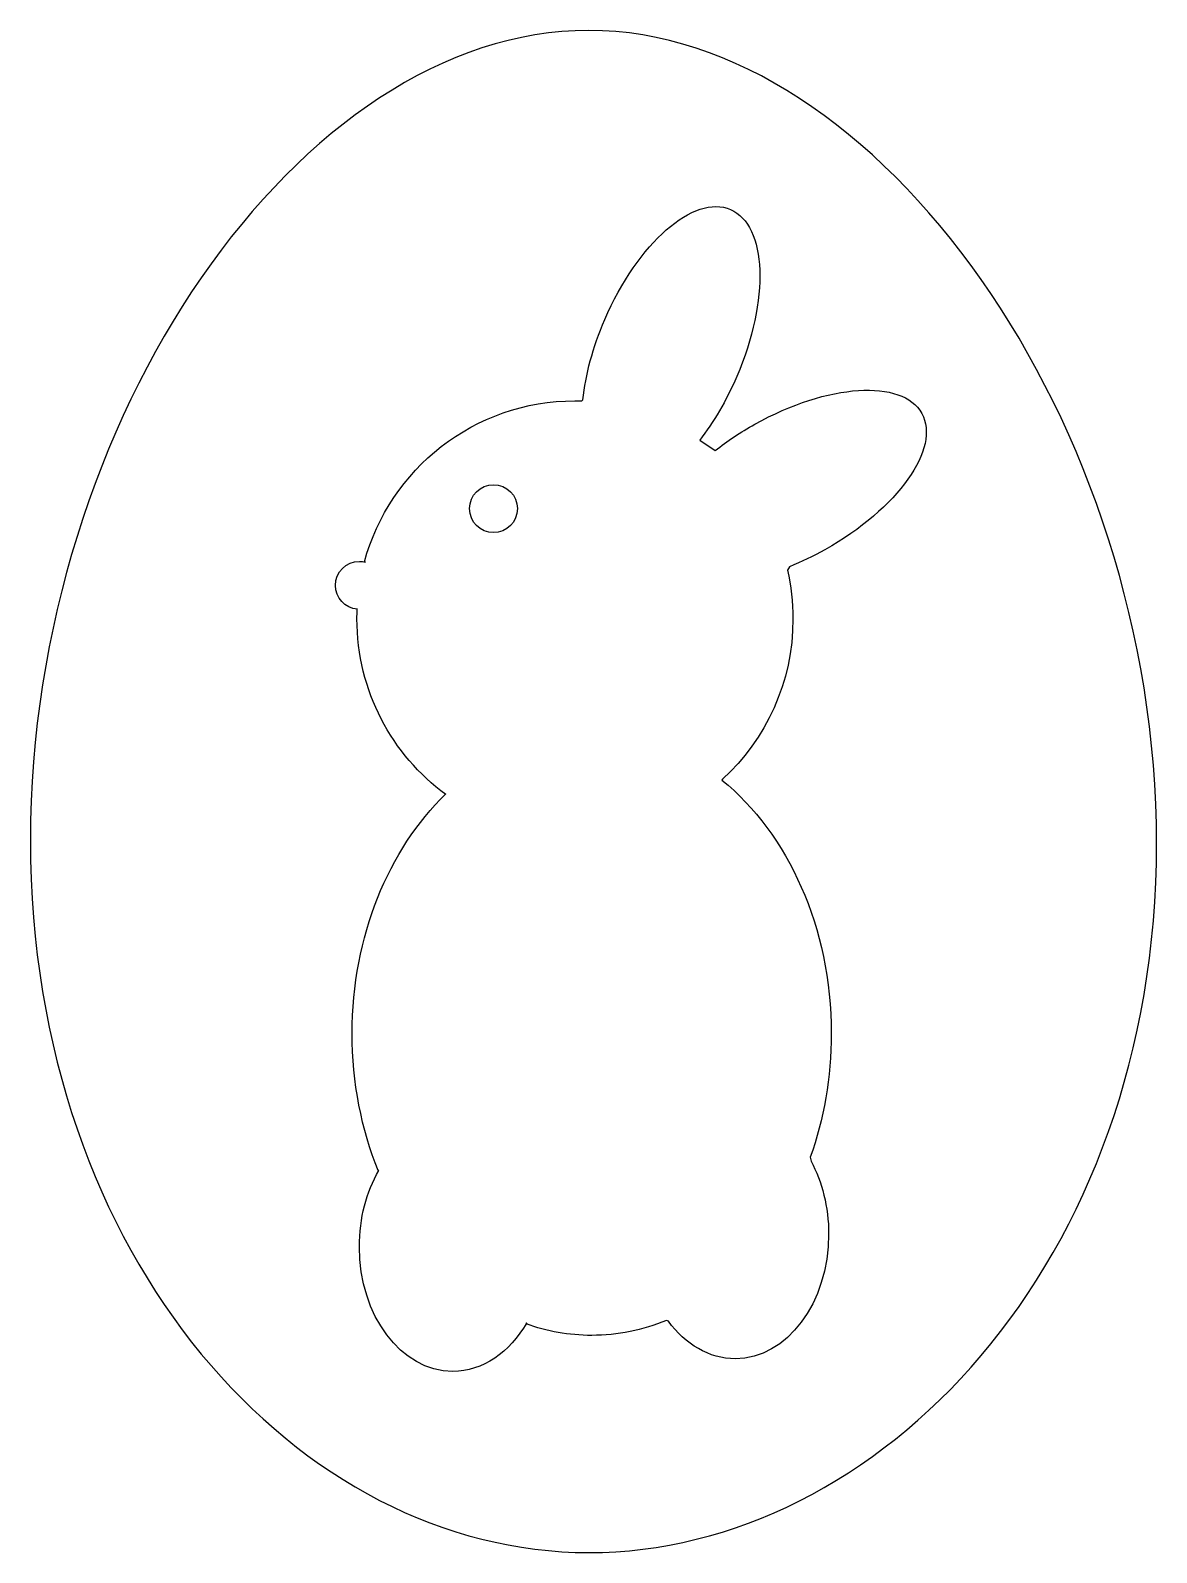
# Model space of a CAD drawing. Header units: centimetres. Extents: x -3.24 to 3.24, y -4.38 to 4.38.
import ezdxf

# ---------------------------------------------------------------- set-up
doc = ezdxf.new("R2010")
doc.units = ezdxf.units.CM
doc.header["$MEASUREMENT"] = 0
doc.layers.add('Camada 1', color=7, linetype='Continuous')

msp = doc.modelspace()

# ---------------------------------------------------------------- linework, layer by layer
at = {"layer": 'Camada 1'}
msp.add_ellipse((-0.57593, 1.6285), major_axis=(0, 0.13795), ratio=1, dxfattribs=at)
msp.add_open_spline([(-3.2428, -0.28047), (-3.2428, 2.13943), (-1.69134, 4.3817), (-0.02679, 4.3817), (-0.02679, 4.3817), (1.63776, 4.3817), (3.2428, 2.12039), (3.2428, -0.29952), (3.2428, -0.29952), (3.2428, -2.71943), (1.63776, -4.3817), (-0.02679, -4.3817), (-0.02679, -4.3817), (-1.69134, -4.3817), (-3.2428, -2.70038), (-3.2428, -0.28047)], degree=3, knots=[0, 0, 0, 0, 0.2, 0.2, 0.2, 0.2, 0.4, 0.4, 0.4, 0.4, 0.6, 0.6, 0.6, 0.6, 1, 1, 1, 1], dxfattribs=at)
at = {"layer": 'Camada 1', "color": 7}
for points, knots in [([(1.12923, 1.29441), (1.19649, 1.32148), (1.26491, 1.35413), (1.33309, 1.39212), (1.33309, 1.39212), (1.75232, 1.62609), (2.00175, 1.9777), (1.89028, 2.17719), (1.89028, 2.17719), (1.77892, 2.3769), (1.34881, 2.34888), (0.92966, 2.11496), (0.92966, 2.11496), (0.84613, 2.06826), (0.76922, 2.01693), (0.70066, 1.96301), (0.70066, 1.96301), (0.70066, 1.96301), (0.61147, 2.02349), (0.61147, 2.02349), (0.61147, 2.02349), (0.69085, 2.1249), (0.76474, 2.24897), (0.82499, 2.38904), (0.82499, 2.38904), (1.01517, 2.82981), (0.99893, 3.26058), (0.78893, 3.35106), (0.78893, 3.35106), (0.57904, 3.44147), (0.25484, 3.15744), (0.06487, 2.71662), (0.06487, 2.71662), (-0.00419, 2.55641), (-0.04604, 2.39745), (-0.06126, 2.2558), (-0.06126, 2.2558), (-0.06126, 2.2558), (-0.06798, 2.24866), (-0.06798, 2.24866), (-0.06798, 2.24866), (-0.08092, 2.24911), (-0.09388, 2.24927), (-0.10687, 2.24927), (-0.10687, 2.24927), (-0.68681, 2.24927), (-1.17489, 1.85618), (-1.31911, 1.32188), (-1.31911, 1.32188), (-1.31911, 1.32188), (-1.31347, 1.32032), (-1.31347, 1.32032), (-1.31347, 1.32032), (-1.32466, 1.32334), (-1.33646, 1.32487), (-1.34855, 1.32487), (-1.34855, 1.32487), (-1.4248, 1.32487), (-1.48661, 1.26309), (-1.48661, 1.18692), (-1.48661, 1.18692), (-1.48661, 1.11456), (-1.43086, 1.05521), (-1.35998, 1.04944), (-1.35998, 1.04944), (-1.35998, 1.04944), (-1.36114, 1.04952), (-1.36114, 1.04952), (-1.36114, 1.04952), (-1.36196, 1.0311), (-1.36233, 1.01248), (-1.36233, 0.99383), (-1.36233, 0.99383), (-1.36233, 0.57859), (-1.16088, 0.21053), (-0.85028, -0.01796), (-0.85028, -0.01796), (-0.85028, -0.01796), (-0.8524, -0.01582), (-0.8524, -0.01582), (-0.8524, -0.01582), (-1.1794, -0.33377), (-1.39001, -0.83232), (-1.39001, -1.39298), (-1.39001, -1.39298), (-1.39001, -1.67706), (-1.33588, -1.94524), (-1.23989, -2.1821), (-1.23989, -2.1821), (-1.23989, -2.1821), (-1.23661, -2.18276), (-1.23661, -2.18276), (-1.23661, -2.18276), (-1.30675, -2.30397), (-1.34853, -2.45592), (-1.34853, -2.62091), (-1.34853, -2.62091), (-1.34853, -3.01712), (-1.10773, -3.33835), (-0.81055, -3.33835), (-0.81055, -3.33835), (-0.63696, -3.33835), (-0.4826, -3.22876), (-0.38417, -3.05863), (-0.38417, -3.05863), (-0.38417, -3.05863), (-0.38819, -3.06527), (-0.38819, -3.06527), (-0.38819, -3.06527), (-0.26817, -3.10832), (-0.14141, -3.13136), (-0.01029, -3.13136), (-0.01029, -3.13136), (0.13986, -3.13136), (0.2844, -3.10112), (0.41971, -3.04516), (0.41971, -3.04516), (0.41971, -3.04516), (0.43133, -3.04966), (0.43133, -3.04966), (0.43133, -3.04966), (0.52904, -3.18282), (0.66535, -3.26564), (0.81622, -3.26564), (0.81622, -3.26564), (1.11332, -3.26564), (1.35425, -2.94436), (1.35425, -2.5482), (1.35425, -2.5482), (1.35425, -2.39162), (1.31652, -2.24668), (1.25276, -2.12878), (1.25276, -2.12878), (1.25276, -2.12878), (1.24821, -2.10592), (1.24821, -2.10592), (1.24821, -2.10592), (1.3261, -1.88849), (1.36934, -1.64708), (1.36934, -1.39297), (1.36934, -1.39297), (1.36934, -0.78162), (1.11886, -0.24381), (0.74005, 0.06607), (0.74005, 0.06607), (0.74005, 0.06607), (0.74381, 0.07049), (0.74381, 0.07049), (0.74381, 0.07049), (0.9927, 0.29986), (1.1486, 0.62868), (1.1486, 0.99383), (1.1486, 0.99383), (1.1486, 1.09038), (1.13767, 1.18441), (1.11711, 1.27476), (1.11711, 1.27476), (1.11711, 1.27476), (1.12923, 1.29441), (1.12923, 1.29441)], [0, 0, 0, 0, 0.0243902, 0.0243902, 0.0243902, 0.0243902, 0.0487805, 0.0487805, 0.0487805, 0.0487805, 0.0731707, 0.0731707, 0.0731707, 0.0731707, 0.097561, 0.097561, 0.097561, 0.097561, 0.1219512, 0.1219512, 0.1219512, 0.1219512, 0.1463415, 0.1463415, 0.1463415, 0.1463415, 0.1707317, 0.1707317, 0.1707317, 0.1707317, 0.195122, 0.195122, 0.195122, 0.195122, 0.2195122, 0.2195122, 0.2195122, 0.2195122, 0.2439024, 0.2439024, 0.2439024, 0.2439024, 0.2682927, 0.2682927, 0.2682927, 0.2682927, 0.2926829, 0.2926829, 0.2926829, 0.2926829, 0.3170732, 0.3170732, 0.3170732, 0.3170732, 0.3414634, 0.3414634, 0.3414634, 0.3414634, 0.3658537, 0.3658537, 0.3658537, 0.3658537, 0.3902439, 0.3902439, 0.3902439, 0.3902439, 0.4146341, 0.4146341, 0.4146341, 0.4146341, 0.4390244, 0.4390244, 0.4390244, 0.4390244, 0.4634146, 0.4634146, 0.4634146, 0.4634146, 0.4878049, 0.4878049, 0.4878049, 0.4878049, 0.5121951, 0.5121951, 0.5121951, 0.5121951, 0.5365854, 0.5365854, 0.5365854, 0.5365854, 0.5609756, 0.5609756, 0.5609756, 0.5609756, 0.5853659, 0.5853659, 0.5853659, 0.5853659, 0.6097561, 0.6097561, 0.6097561, 0.6097561, 0.6341463, 0.6341463, 0.6341463, 0.6341463, 0.6585366, 0.6585366, 0.6585366, 0.6585366, 0.6829268, 0.6829268, 0.6829268, 0.6829268, 0.7073171, 0.7073171, 0.7073171, 0.7073171, 0.7317073, 0.7317073, 0.7317073, 0.7317073, 0.7560976, 0.7560976, 0.7560976, 0.7560976, 0.7804878, 0.7804878, 0.7804878, 0.7804878, 0.804878, 0.804878, 0.804878, 0.804878, 0.8292683, 0.8292683, 0.8292683, 0.8292683, 0.8536585, 0.8536585, 0.8536585, 0.8536585, 0.8780488, 0.8780488, 0.8780488, 0.8780488, 0.902439, 0.902439, 0.902439, 0.902439, 0.9268293, 0.9268293, 0.9268293, 0.9268293, 0.9512195, 0.9512195, 0.9512195, 0.9512195, 1, 1, 1, 1]), ([(1.12923, 1.29441), (1.12923, 1.29441), (1.12923, 1.29441), (1.12923, 1.29441), (1.12923, 1.29441), (1.12923, 1.29441), (1.12923, 1.29441), (1.12923, 1.29441)], [0, 0, 0, 0, 0.3333333, 0.3333333, 0.3333333, 0.3333333, 1, 1, 1, 1])]:
    msp.add_open_spline(points, degree=3, knots=knots, dxfattribs=at)

doc.saveas('drawing.dxf')
